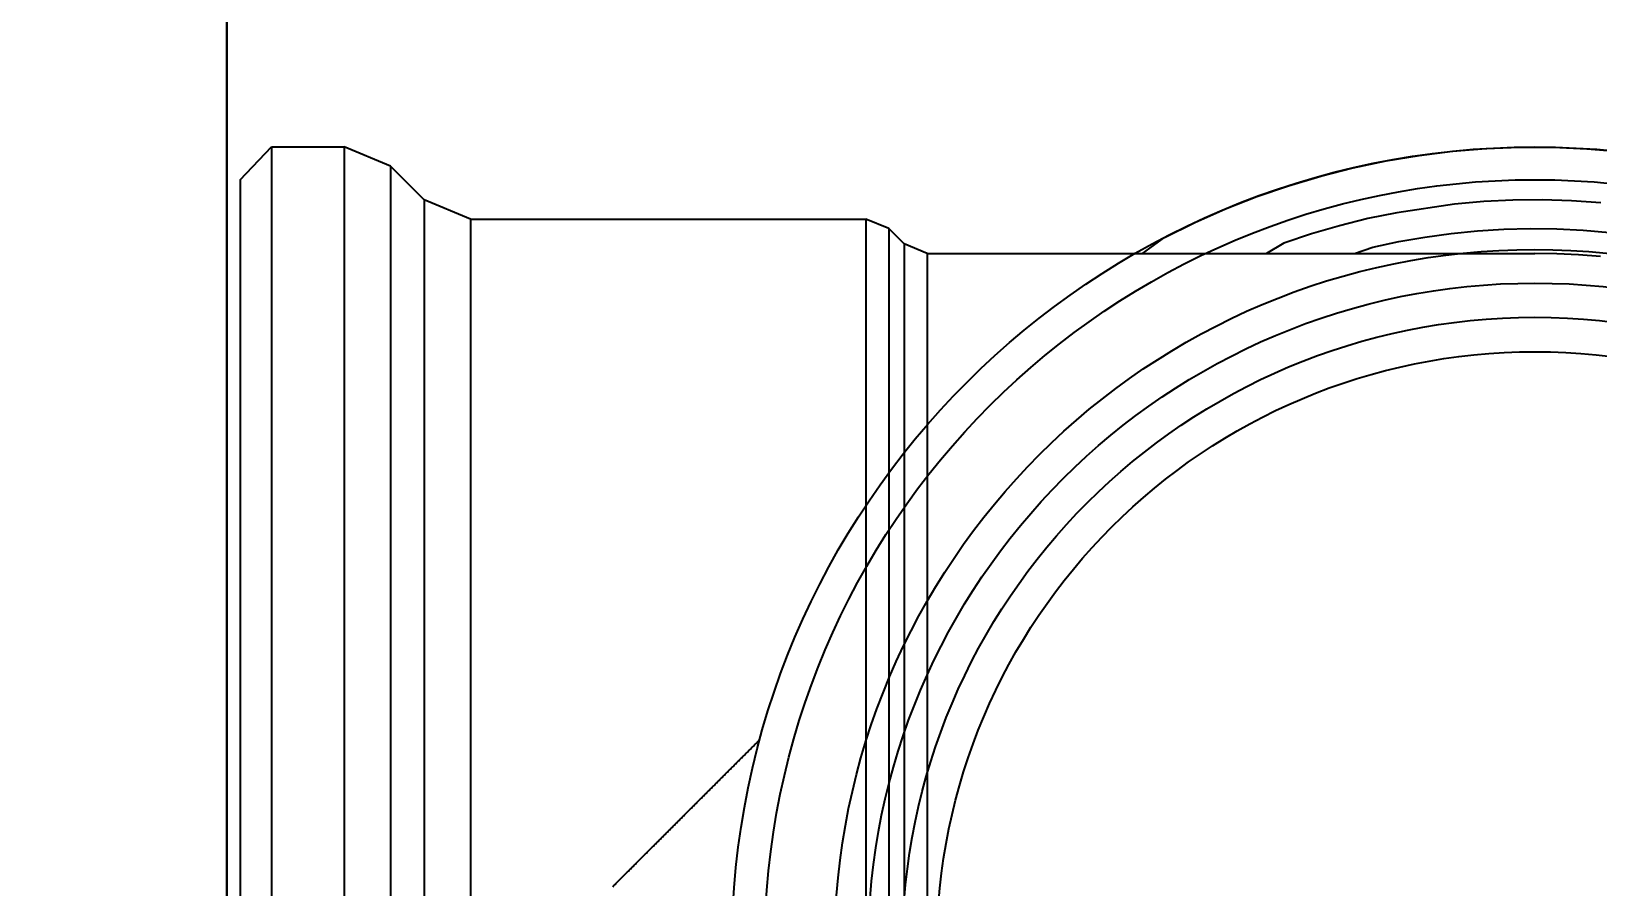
# Model space of a CAD drawing. Header units: millimetres. Extents: x -1292 to 2253, y 326 to 453.
# Drawn here: x 2098.99278 to 2099.04056, y 357.84809 to 357.8742 of the extents above; entities that cross this region are included whole.
import ezdxf
from ezdxf.enums import TextEntityAlignment as Align

# ---------------------------------------------------------------- set-up
doc = ezdxf.new("R2010")
doc.units = ezdxf.units.MM
doc.header["$LTSCALE"] = 0.5
for name, color, linetype in [('-HIDRO', 8, 'Continuous'), ('Esgoto', 5, 'ByLayer'), ('TEXTO', 7, 'Continuous')]:
    doc.layers.add(name, color=color, linetype=linetype)

msp = doc.modelspace()

# ---------------------------------------------------------------- linework, layer by layer
at = {"layer": '-HIDRO', "ltscale": 0.05}
for p, q in [((2098.998738, 355.921171), (2098.998738, 358.221171)), ((2098.998738, 358.221171), (2098.998738, 355.921171))]:
    msp.add_line(p, q, dxfattribs=at)
at = {"layer": 'Esgoto', "color": 2}
for p, q in [((2098.999148, 357.869671), (2099.000106, 357.870671)), ((2099.000106, 357.870671), (2099.002319, 357.870671)), ((2099.000106, 357.870671), (2099.000106, 357.846171)), ((2099.003733, 357.870085), (2099.002319, 357.870671)), ((2099.002319, 357.870671), (2099.002319, 357.846171)), ((2099.034109, 357.870247), (2099.03512, 357.870415)), ((2099.03512, 357.870415), (2099.036137, 357.870542)), ((2099.036137, 357.870542), (2099.037159, 357.870625)), ((2099.037159, 357.870625), (2099.038183, 357.870666)), ((2099.038183, 357.870666), (2099.039208, 357.870664)), ((2099.039208, 357.870664), (2099.040232, 357.870619)), ((2099.040232, 357.870619), (2099.041253, 357.870532)), ((2099.004762, 357.869056), (2099.003733, 357.870085)), ((2099.003733, 357.870085), (2099.003733, 357.846171)), ((2099.032113, 357.869783), (2099.033106, 357.870036)), ((2099.033106, 357.870036), (2099.034109, 357.870247)), ((2098.999148, 357.869671), (2098.999148, 357.846171)), ((2099.030163, 357.869154), (2099.031131, 357.869489)), ((2099.031131, 357.869489), (2099.032113, 357.869783)), ((2099.006176, 357.868471), (2099.004762, 357.869056)), ((2099.004762, 357.869056), (2099.004762, 357.846171)), ((2099.029209, 357.868779), (2099.030163, 357.869154)), ((2099.036197, 357.868925), (2099.034431, 357.868665)), ((2099.037087, 357.869003), (2099.036197, 357.868925)), ((2099.037979, 357.869047), (2099.037087, 357.869003)), ((2099.038872, 357.869055), (2099.037979, 357.869047)), ((2099.039765, 357.869029), (2099.038872, 357.869055)), ((2099.040656, 357.868968), (2099.039765, 357.869029)), ((2099.006176, 357.868471), (2099.018233, 357.868471)), ((2099.006176, 357.868471), (2099.006176, 357.846171)), ((2099.01894, 357.868178), (2099.018233, 357.868471)), ((2099.018233, 357.868471), (2099.018233, 357.846171)), ((2099.028271, 357.868365), (2099.029209, 357.868779)), ((2099.033556, 357.868483), (2099.03269, 357.868267)), ((2099.034431, 357.868665), (2099.033556, 357.868483)), ((2099.019405, 357.867713), (2099.01894, 357.868178)), ((2099.01894, 357.868178), (2099.01894, 357.846171)), ((2099.026679, 357.86742), (2099.027352, 357.867912)), ((2099.027352, 357.867912), (2099.028271, 357.868365)), ((2099.031832, 357.868018), (2099.030985, 357.867735)), ((2099.03269, 357.868267), (2099.031832, 357.868018)), ((2099.034496, 357.867783), (2099.035291, 357.86792)), ((2099.035291, 357.86792), (2099.036091, 357.868029)), ((2099.036091, 357.868029), (2099.036894, 357.868108)), ((2099.036894, 357.868108), (2099.0377, 357.868157)), ((2099.0377, 357.868157), (2099.038506, 357.868177)), ((2099.038506, 357.868177), (2099.039314, 357.868168)), ((2099.039314, 357.868168), (2099.04012, 357.868128)), ((2099.04012, 357.868128), (2099.040924, 357.86806)), ((2099.020107, 357.86742), (2099.019405, 357.867713)), ((2099.019405, 357.867713), (2099.019405, 357.846171)), ((2099.030985, 357.867735), (2099.030461, 357.86742)), ((2099.033141, 357.86742), (2099.033706, 357.867616)), ((2099.033706, 357.867616), (2099.034496, 357.867783)), ((2099.020107, 357.86742), (2099.020171, 357.86742)), ((2099.020107, 357.86742), (2099.020107, 357.824921)), ((2099.020107, 357.86742), (2099.020107, 357.846171)), ((2099.020171, 357.86742), (2099.020236, 357.86742)), ((2099.020236, 357.86742), (2099.0203, 357.86742)), ((2099.0203, 357.86742), (2099.020365, 357.86742)), ((2099.020365, 357.86742), (2099.020429, 357.86742)), ((2099.020429, 357.86742), (2099.020493, 357.86742)), ((2099.020493, 357.86742), (2099.020558, 357.86742)), ((2099.020558, 357.86742), (2099.020622, 357.86742)), ((2099.020622, 357.86742), (2099.020686, 357.86742)), ((2099.020686, 357.86742), (2099.020751, 357.86742)), ((2099.020751, 357.86742), (2099.020815, 357.86742)), ((2099.020815, 357.86742), (2099.020879, 357.86742)), ((2099.020879, 357.86742), (2099.020944, 357.86742)), ((2099.020944, 357.86742), (2099.021008, 357.86742)), ((2099.021008, 357.86742), (2099.021072, 357.86742)), ((2099.021072, 357.86742), (2099.021136, 357.86742)), ((2099.021136, 357.86742), (2099.021201, 357.86742)), ((2099.021201, 357.86742), (2099.021265, 357.86742)), ((2099.021265, 357.86742), (2099.021329, 357.86742)), ((2099.021329, 357.86742), (2099.021393, 357.86742)), ((2099.021393, 357.86742), (2099.021458, 357.86742)), ((2099.021458, 357.86742), (2099.021522, 357.86742)), ((2099.021522, 357.86742), (2099.021586, 357.86742)), ((2099.021586, 357.86742), (2099.02165, 357.86742)), ((2099.02165, 357.86742), (2099.021714, 357.86742)), ((2099.021714, 357.86742), (2099.021779, 357.86742)), ((2099.021779, 357.86742), (2099.021843, 357.86742)), ((2099.021843, 357.86742), (2099.021907, 357.86742)), ((2099.021907, 357.86742), (2099.021971, 357.86742)), ((2099.021971, 357.86742), (2099.022035, 357.86742)), ((2099.022035, 357.86742), (2099.022099, 357.86742)), ((2099.022099, 357.86742), (2099.022163, 357.86742)), ((2099.022163, 357.86742), (2099.022227, 357.86742)), ((2099.022227, 357.86742), (2099.022291, 357.86742)), ((2099.022291, 357.86742), (2099.022355, 357.86742)), ((2099.022355, 357.86742), (2099.022419, 357.86742)), ((2099.022419, 357.86742), (2099.022483, 357.86742)), ((2099.022483, 357.86742), (2099.022547, 357.86742)), ((2099.022547, 357.86742), (2099.022611, 357.86742)), ((2099.022611, 357.86742), (2099.022674, 357.86742)), ((2099.022674, 357.86742), (2099.022738, 357.86742)), ((2099.022738, 357.86742), (2099.022802, 357.86742)), ((2099.022802, 357.86742), (2099.022866, 357.86742)), ((2099.022866, 357.86742), (2099.022929, 357.86742)), ((2099.022929, 357.86742), (2099.022993, 357.86742)), ((2099.022993, 357.86742), (2099.023057, 357.86742)), ((2099.023057, 357.86742), (2099.02312, 357.86742)), ((2099.02312, 357.86742), (2099.023184, 357.86742)), ((2099.023184, 357.86742), (2099.023248, 357.86742)), ((2099.023248, 357.86742), (2099.023311, 357.86742)), ((2099.023311, 357.86742), (2099.023375, 357.86742)), ((2099.023375, 357.86742), (2099.023438, 357.86742)), ((2099.023438, 357.86742), (2099.023502, 357.86742)), ((2099.023502, 357.86742), (2099.023565, 357.86742)), ((2099.023565, 357.86742), (2099.023628, 357.86742)), ((2099.023628, 357.86742), (2099.023692, 357.86742)), ((2099.023692, 357.86742), (2099.023755, 357.86742)), ((2099.023755, 357.86742), (2099.023818, 357.86742)), ((2099.023818, 357.86742), (2099.023881, 357.86742)), ((2099.023881, 357.86742), (2099.023945, 357.86742)), ((2099.023945, 357.86742), (2099.024008, 357.86742)), ((2099.024008, 357.86742), (2099.024071, 357.86742)), ((2099.024071, 357.86742), (2099.024134, 357.86742)), ((2099.024134, 357.86742), (2099.024197, 357.86742)), ((2099.024197, 357.86742), (2099.02426, 357.86742)), ((2099.02426, 357.86742), (2099.024323, 357.86742)), ((2099.024323, 357.86742), (2099.024386, 357.86742)), ((2099.024386, 357.86742), (2099.024449, 357.86742)), ((2099.024449, 357.86742), (2099.024511, 357.86742)), ((2099.024511, 357.86742), (2099.024574, 357.86742)), ((2099.024574, 357.86742), (2099.024637, 357.86742)), ((2099.024637, 357.86742), (2099.0247, 357.86742)), ((2099.0247, 357.86742), (2099.024762, 357.86742)), ((2099.024762, 357.86742), (2099.024825, 357.86742)), ((2099.024825, 357.86742), (2099.024887, 357.86742)), ((2099.024887, 357.86742), (2099.02495, 357.86742)), ((2099.02495, 357.86742), (2099.025012, 357.86742)), ((2099.025012, 357.86742), (2099.025075, 357.86742)), ((2099.025075, 357.86742), (2099.025137, 357.86742)), ((2099.025137, 357.86742), (2099.025199, 357.86742)), ((2099.025199, 357.86742), (2099.025261, 357.86742)), ((2099.025261, 357.86742), (2099.025324, 357.86742)), ((2099.025324, 357.86742), (2099.025386, 357.86742)), ((2099.025386, 357.86742), (2099.025448, 357.86742)), ((2099.025448, 357.86742), (2099.02551, 357.86742)), ((2099.02551, 357.86742), (2099.025572, 357.86742)), ((2099.025572, 357.86742), (2099.025634, 357.86742)), ((2099.025634, 357.86742), (2099.025696, 357.86742)), ((2099.025696, 357.86742), (2099.025757, 357.86742)), ((2099.025757, 357.86742), (2099.025819, 357.86742)), ((2099.025819, 357.86742), (2099.025881, 357.86742)), ((2099.025881, 357.86742), (2099.025943, 357.86742)), ((2099.025943, 357.86742), (2099.026004, 357.86742)), ((2099.026004, 357.86742), (2099.026066, 357.86742)), ((2099.026066, 357.86742), (2099.026127, 357.86742)), ((2099.026127, 357.86742), (2099.026189, 357.86742)), ((2099.026189, 357.86742), (2099.02625, 357.86742)), ((2099.02625, 357.86742), (2099.026312, 357.86742)), ((2099.026312, 357.86742), (2099.026373, 357.86742)), ((2099.026373, 357.86742), (2099.026434, 357.86742)), ((2099.026434, 357.86742), (2099.026496, 357.86742)), ((2099.026496, 357.86742), (2099.026557, 357.86742)), ((2099.026557, 357.86742), (2099.026618, 357.86742)), ((2099.026618, 357.86742), (2099.026679, 357.86742)), ((2099.026679, 357.86742), (2099.02674, 357.86742)), ((2099.02674, 357.86742), (2099.026801, 357.86742)), ((2099.026801, 357.86742), (2099.026862, 357.86742)), ((2099.026862, 357.86742), (2099.026923, 357.86742)), ((2099.026923, 357.86742), (2099.026983, 357.86742)), ((2099.026983, 357.86742), (2099.027044, 357.86742)), ((2099.027044, 357.86742), (2099.027105, 357.86742)), ((2099.027105, 357.86742), (2099.027165, 357.86742)), ((2099.027165, 357.86742), (2099.027226, 357.86742)), ((2099.027226, 357.86742), (2099.027286, 357.86742)), ((2099.027286, 357.86742), (2099.027346, 357.86742)), ((2099.027346, 357.86742), (2099.027407, 357.86742)), ((2099.027407, 357.86742), (2099.027467, 357.86742)), ((2099.027467, 357.86742), (2099.027527, 357.86742)), ((2099.027527, 357.86742), (2099.027587, 357.86742)), ((2099.027587, 357.86742), (2099.027647, 357.86742)), ((2099.027647, 357.86742), (2099.027707, 357.86742)), ((2099.027707, 357.86742), (2099.027766, 357.86742)), ((2099.027766, 357.86742), (2099.027826, 357.86742)), ((2099.027826, 357.86742), (2099.027886, 357.86742)), ((2099.027886, 357.86742), (2099.027945, 357.86742)), ((2099.027945, 357.86742), (2099.028005, 357.86742)), ((2099.028005, 357.86742), (2099.028064, 357.86742)), ((2099.028064, 357.86742), (2099.028123, 357.86742)), ((2099.028123, 357.86742), (2099.028182, 357.86742)), ((2099.028182, 357.86742), (2099.028241, 357.86742)), ((2099.028241, 357.86742), (2099.0283, 357.86742)), ((2099.0283, 357.86742), (2099.028359, 357.86742)), ((2099.028359, 357.86742), (2099.028418, 357.86742)), ((2099.028418, 357.86742), (2099.028477, 357.86742)), ((2099.028477, 357.86742), (2099.028535, 357.86742)), ((2099.028535, 357.86742), (2099.028594, 357.86742)), ((2099.028594, 357.86742), (2099.028652, 357.86742)), ((2099.028652, 357.86742), (2099.02871, 357.86742)), ((2099.02871, 357.86742), (2099.028769, 357.86742)), ((2099.028769, 357.86742), (2099.028827, 357.86742)), ((2099.028827, 357.86742), (2099.028885, 357.86742)), ((2099.028885, 357.86742), (2099.028942, 357.86742)), ((2099.028942, 357.86742), (2099.029, 357.86742)), ((2099.029, 357.86742), (2099.029058, 357.86742)), ((2099.029058, 357.86742), (2099.029115, 357.86742)), ((2099.029115, 357.86742), (2099.029173, 357.86742)), ((2099.029173, 357.86742), (2099.02923, 357.86742)), ((2099.02923, 357.86742), (2099.029287, 357.86742)), ((2099.029287, 357.86742), (2099.029344, 357.86742)), ((2099.029344, 357.86742), (2099.029401, 357.86742)), ((2099.029401, 357.86742), (2099.029458, 357.86742)), ((2099.029458, 357.86742), (2099.029515, 357.86742)), ((2099.029515, 357.86742), (2099.029571, 357.86742)), ((2099.029571, 357.86742), (2099.029628, 357.86742)), ((2099.029628, 357.86742), (2099.029684, 357.86742)), ((2099.029684, 357.86742), (2099.02974, 357.86742)), ((2099.02974, 357.86742), (2099.029796, 357.86742)), ((2099.029796, 357.86742), (2099.029852, 357.86742)), ((2099.029852, 357.86742), (2099.029908, 357.86742)), ((2099.029908, 357.86742), (2099.029964, 357.86742)), ((2099.029964, 357.86742), (2099.03002, 357.86742)), ((2099.03002, 357.86742), (2099.030075, 357.86742)), ((2099.030075, 357.86742), (2099.030131, 357.86742)), ((2099.030131, 357.86742), (2099.030186, 357.86742)), ((2099.030186, 357.86742), (2099.030241, 357.86742)), ((2099.030241, 357.86742), (2099.030296, 357.86742)), ((2099.030296, 357.86742), (2099.030351, 357.86742)), ((2099.030351, 357.86742), (2099.030406, 357.86742)), ((2099.030406, 357.86742), (2099.030461, 357.86742)), ((2099.030461, 357.86742), (2099.030515, 357.86742)), ((2099.030515, 357.86742), (2099.030569, 357.86742)), ((2099.030569, 357.86742), (2099.030624, 357.86742)), ((2099.030624, 357.86742), (2099.030678, 357.86742)), ((2099.030678, 357.86742), (2099.030732, 357.86742)), ((2099.030732, 357.86742), (2099.030786, 357.86742)), ((2099.030786, 357.86742), (2099.03084, 357.86742)), ((2099.03084, 357.86742), (2099.030893, 357.86742)), ((2099.030893, 357.86742), (2099.030947, 357.86742)), ((2099.030947, 357.86742), (2099.031, 357.86742)), ((2099.031, 357.86742), (2099.031053, 357.86742)), ((2099.031053, 357.86742), (2099.031106, 357.86742)), ((2099.031106, 357.86742), (2099.031159, 357.86742)), ((2099.031159, 357.86742), (2099.031212, 357.86742)), ((2099.031212, 357.86742), (2099.031264, 357.86742)), ((2099.031264, 357.86742), (2099.031317, 357.86742)), ((2099.031317, 357.86742), (2099.031369, 357.86742)), ((2099.031369, 357.86742), (2099.031421, 357.86742)), ((2099.031421, 357.86742), (2099.031473, 357.86742)), ((2099.031473, 357.86742), (2099.031525, 357.86742)), ((2099.031525, 357.86742), (2099.031577, 357.86742)), ((2099.031577, 357.86742), (2099.031628, 357.86742)), ((2099.031628, 357.86742), (2099.03168, 357.86742)), ((2099.03168, 357.86742), (2099.031731, 357.86742)), ((2099.031731, 357.86742), (2099.031782, 357.86742)), ((2099.031782, 357.86742), (2099.031833, 357.86742)), ((2099.031833, 357.86742), (2099.031884, 357.86742)), ((2099.031884, 357.86742), (2099.031934, 357.86742)), ((2099.031934, 357.86742), (2099.031984, 357.86742)), ((2099.031984, 357.86742), (2099.032035, 357.86742)), ((2099.032035, 357.86742), (2099.032085, 357.86742)), ((2099.032085, 357.86742), (2099.032134, 357.86742)), ((2099.032134, 357.86742), (2099.032184, 357.86742)), ((2099.032184, 357.86742), (2099.032234, 357.86742)), ((2099.032234, 357.86742), (2099.032283, 357.86742)), ((2099.032283, 357.86742), (2099.032332, 357.86742)), ((2099.032332, 357.86742), (2099.032381, 357.86742)), ((2099.032381, 357.86742), (2099.03243, 357.86742)), ((2099.03243, 357.86742), (2099.032478, 357.86742)), ((2099.032478, 357.86742), (2099.032527, 357.86742)), ((2099.032527, 357.86742), (2099.032575, 357.86742)), ((2099.032575, 357.86742), (2099.032623, 357.86742)), ((2099.032623, 357.86742), (2099.032671, 357.86742)), ((2099.032671, 357.86742), (2099.032719, 357.86742)), ((2099.032719, 357.86742), (2099.032767, 357.86742)), ((2099.032767, 357.86742), (2099.032814, 357.86742)), ((2099.032814, 357.86742), (2099.032861, 357.86742)), ((2099.032861, 357.86742), (2099.032908, 357.86742)), ((2099.032908, 357.86742), (2099.032955, 357.86742)), ((2099.032955, 357.86742), (2099.033002, 357.86742)), ((2099.033002, 357.86742), (2099.033049, 357.86742)), ((2099.033049, 357.86742), (2099.033095, 357.86742)), ((2099.033095, 357.86742), (2099.033141, 357.86742)), ((2099.033141, 357.86742), (2099.033187, 357.86742)), ((2099.033187, 357.86742), (2099.033233, 357.86742)), ((2099.033233, 357.86742), (2099.033279, 357.86742)), ((2099.033279, 357.86742), (2099.033324, 357.86742)), ((2099.033324, 357.86742), (2099.033369, 357.86742)), ((2099.033369, 357.86742), (2099.033415, 357.86742)), ((2099.033415, 357.86742), (2099.03346, 357.86742)), ((2099.03346, 357.86742), (2099.033504, 357.86742)), ((2099.033504, 357.86742), (2099.033549, 357.86742)), ((2099.033549, 357.86742), (2099.033593, 357.86742)), ((2099.033593, 357.86742), (2099.033637, 357.86742)), ((2099.033637, 357.86742), (2099.033681, 357.86742)), ((2099.033681, 357.86742), (2099.033725, 357.86742)), ((2099.033725, 357.86742), (2099.033769, 357.86742)), ((2099.033769, 357.86742), (2099.033812, 357.86742)), ((2099.033812, 357.86742), (2099.033856, 357.86742)), ((2099.033856, 357.86742), (2099.033899, 357.86742)), ((2099.033899, 357.86742), (2099.033942, 357.86742)), ((2099.033942, 357.86742), (2099.033984, 357.86742)), ((2099.033984, 357.86742), (2099.034027, 357.86742)), ((2099.034027, 357.86742), (2099.034069, 357.86742)), ((2099.034069, 357.86742), (2099.034111, 357.86742)), ((2099.034111, 357.86742), (2099.034153, 357.86742)), ((2099.034153, 357.86742), (2099.034195, 357.86742)), ((2099.034195, 357.86742), (2099.034236, 357.86742)), ((2099.034236, 357.86742), (2099.034278, 357.86742)), ((2099.034278, 357.86742), (2099.034319, 357.86742)), ((2099.034319, 357.86742), (2099.03436, 357.86742)), ((2099.03436, 357.86742), (2099.0344, 357.86742)), ((2099.0344, 357.86742), (2099.034441, 357.86742)), ((2099.034441, 357.86742), (2099.034481, 357.86742)), ((2099.034481, 357.86742), (2099.034521, 357.86742)), ((2099.034521, 357.86742), (2099.034561, 357.86742)), ((2099.034561, 357.86742), (2099.034601, 357.86742)), ((2099.034601, 357.86742), (2099.03464, 357.86742)), ((2099.03464, 357.86742), (2099.03468, 357.86742)), ((2099.03468, 357.86742), (2099.034719, 357.86742)), ((2099.034719, 357.86742), (2099.034757, 357.86742)), ((2099.034757, 357.86742), (2099.034796, 357.86742)), ((2099.034796, 357.86742), (2099.034835, 357.86742)), ((2099.034835, 357.86742), (2099.034873, 357.86742)), ((2099.034873, 357.86742), (2099.034911, 357.86742)), ((2099.034911, 357.86742), (2099.034949, 357.86742)), ((2099.034949, 357.86742), (2099.034986, 357.86742)), ((2099.034986, 357.86742), (2099.035024, 357.86742)), ((2099.035024, 357.86742), (2099.035061, 357.86742)), ((2099.035061, 357.86742), (2099.035098, 357.86742)), ((2099.035098, 357.86742), (2099.035135, 357.86742)), ((2099.035135, 357.86742), (2099.035171, 357.86742)), ((2099.035171, 357.86742), (2099.035207, 357.86742)), ((2099.035207, 357.86742), (2099.035244, 357.86742)), ((2099.035244, 357.86742), (2099.035279, 357.86742)), ((2099.035279, 357.86742), (2099.035315, 357.86742)), ((2099.035315, 357.86742), (2099.035351, 357.86742)), ((2099.035351, 357.86742), (2099.035386, 357.86742)), ((2099.035386, 357.86742), (2099.035421, 357.86742)), ((2099.035421, 357.86742), (2099.035456, 357.86742)), ((2099.035456, 357.86742), (2099.03549, 357.86742)), ((2099.03549, 357.86742), (2099.035525, 357.86742)), ((2099.035525, 357.86742), (2099.035559, 357.86742)), ((2099.035559, 357.86742), (2099.035593, 357.86742)), ((2099.035593, 357.86742), (2099.035626, 357.86742)), ((2099.035626, 357.86742), (2099.03566, 357.86742)), ((2099.03566, 357.86742), (2099.035693, 357.86742)), ((2099.035693, 357.86742), (2099.035726, 357.86742)), ((2099.035726, 357.86742), (2099.035759, 357.86742)), ((2099.035759, 357.86742), (2099.035791, 357.86742)), ((2099.035791, 357.86742), (2099.035823, 357.86742)), ((2099.035823, 357.86742), (2099.035856, 357.86742)), ((2099.035856, 357.86742), (2099.035888, 357.86742)), ((2099.035888, 357.86742), (2099.035919, 357.86742)), ((2099.035919, 357.86742), (2099.035951, 357.86742)), ((2099.035951, 357.86742), (2099.035982, 357.86742)), ((2099.035982, 357.86742), (2099.036013, 357.86742)), ((2099.036013, 357.86742), (2099.036044, 357.86742)), ((2099.036044, 357.86742), (2099.036075, 357.86742)), ((2099.036075, 357.86742), (2099.036105, 357.86742)), ((2099.036105, 357.86742), (2099.036136, 357.86742)), ((2099.036136, 357.86742), (2099.036166, 357.86742)), ((2099.036166, 357.86742), (2099.036196, 357.86742)), ((2099.036196, 357.86742), (2099.036225, 357.86742)), ((2099.036225, 357.86742), (2099.036255, 357.86742)), ((2099.036255, 357.86742), (2099.036284, 357.86742)), ((2099.036284, 357.86742), (2099.036313, 357.86742)), ((2099.036313, 357.86742), (2099.036342, 357.86742)), ((2099.036342, 357.86742), (2099.036371, 357.86742)), ((2099.036371, 357.86742), (2099.0364, 357.86742)), ((2099.0364, 357.86742), (2099.036428, 357.86742)), ((2099.036428, 357.86742), (2099.036456, 357.86742)), ((2099.036456, 357.86742), (2099.036484, 357.86742)), ((2099.036484, 357.86742), (2099.036512, 357.86742)), ((2099.036512, 357.86742), (2099.036539, 357.86742)), ((2099.036539, 357.86742), (2099.036566, 357.86742)), ((2099.036566, 357.86742), (2099.036594, 357.86742)), ((2099.036594, 357.86742), (2099.036621, 357.86742)), ((2099.036621, 357.86742), (2099.036647, 357.86742)), ((2099.036647, 357.86742), (2099.036674, 357.86742)), ((2099.036674, 357.86742), (2099.0367, 357.86742)), ((2099.0367, 357.86742), (2099.036726, 357.86742)), ((2099.036726, 357.86742), (2099.036752, 357.86742)), ((2099.036752, 357.86742), (2099.036778, 357.86742)), ((2099.036778, 357.86742), (2099.036804, 357.86742)), ((2099.036804, 357.86742), (2099.036829, 357.86742)), ((2099.036829, 357.86742), (2099.036854, 357.86742)), ((2099.036854, 357.86742), (2099.036879, 357.86742)), ((2099.036879, 357.86742), (2099.036904, 357.86742)), ((2099.036904, 357.86742), (2099.036929, 357.86742)), ((2099.036929, 357.86742), (2099.036953, 357.86742)), ((2099.036953, 357.86742), (2099.036978, 357.86742)), ((2099.036978, 357.86742), (2099.037002, 357.86742)), ((2099.037002, 357.86742), (2099.037025, 357.86742)), ((2099.037025, 357.86742), (2099.037049, 357.86742)), ((2099.037049, 357.86742), (2099.037073, 357.86742)), ((2099.037073, 357.86742), (2099.037096, 357.86742)), ((2099.037096, 357.86742), (2099.037119, 357.86742)), ((2099.037119, 357.86742), (2099.037142, 357.86742)), ((2099.037142, 357.86742), (2099.037165, 357.86742)), ((2099.037165, 357.86742), (2099.037187, 357.86742)), ((2099.037187, 357.86742), (2099.03721, 357.86742)), ((2099.03721, 357.86742), (2099.037232, 357.86742)), ((2099.037232, 357.86742), (2099.037254, 357.86742)), ((2099.037254, 357.86742), (2099.037276, 357.86742)), ((2099.037276, 357.86742), (2099.037297, 357.86742)), ((2099.037297, 357.86742), (2099.037319, 357.86742)), ((2099.037319, 357.86742), (2099.03734, 357.86742)), ((2099.03734, 357.86742), (2099.037361, 357.86742)), ((2099.037361, 357.86742), (2099.037382, 357.86742)), ((2099.037382, 357.86742), (2099.037403, 357.86742)), ((2099.037403, 357.86742), (2099.037423, 357.86742)), ((2099.037423, 357.86742), (2099.037443, 357.86742)), ((2099.037443, 357.86742), (2099.037464, 357.86742)), ((2099.037464, 357.86742), (2099.037484, 357.86742)), ((2099.037484, 357.86742), (2099.037503, 357.86742)), ((2099.037503, 357.86742), (2099.037523, 357.86742)), ((2099.037523, 357.86742), (2099.037542, 357.86742)), ((2099.037542, 357.86742), (2099.037562, 357.86742)), ((2099.037562, 357.86742), (2099.037581, 357.86742)), ((2099.037581, 357.86742), (2099.0376, 357.86742)), ((2099.0376, 357.86742), (2099.037618, 357.86742)), ((2099.037618, 357.86742), (2099.037637, 357.86742)), ((2099.037637, 357.86742), (2099.037655, 357.86742)), ((2099.037655, 357.86742), (2099.037674, 357.86742)), ((2099.037674, 357.86742), (2099.037692, 357.86742)), ((2099.037692, 357.86742), (2099.037709, 357.86742)), ((2099.037709, 357.86742), (2099.037727, 357.86742)), ((2099.037727, 357.86742), (2099.037744, 357.86742)), ((2099.037744, 357.86742), (2099.037762, 357.86742)), ((2099.037762, 357.86742), (2099.037779, 357.86742)), ((2099.037779, 357.86742), (2099.037796, 357.86742)), ((2099.037796, 357.86742), (2099.037813, 357.86742)), ((2099.037813, 357.86742), (2099.037829, 357.86742)), ((2099.037829, 357.86742), (2099.037846, 357.86742)), ((2099.037846, 357.86742), (2099.037862, 357.86742)), ((2099.037862, 357.86742), (2099.037878, 357.86742)), ((2099.037878, 357.86742), (2099.037894, 357.86742)), ((2099.037894, 357.86742), (2099.03791, 357.86742)), ((2099.03791, 357.86742), (2099.037926, 357.86742)), ((2099.037926, 357.86742), (2099.037941, 357.86742)), ((2099.037941, 357.86742), (2099.037957, 357.86742)), ((2099.037957, 357.86742), (2099.037972, 357.86742)), ((2099.037972, 357.86742), (2099.037987, 357.86742)), ((2099.037987, 357.86742), (2099.038002, 357.86742)), ((2099.038002, 357.86742), (2099.038017, 357.86742)), ((2099.038017, 357.86742), (2099.038031, 357.86742)), ((2099.038031, 357.86742), (2099.038046, 357.86742)), ((2099.038046, 357.86742), (2099.03806, 357.86742)), ((2099.03806, 357.86742), (2099.038074, 357.86742)), ((2099.038074, 357.86742), (2099.038088, 357.86742)), ((2099.038088, 357.86742), (2099.038102, 357.86742)), ((2099.038102, 357.86742), (2099.038115, 357.86742)), ((2099.038115, 357.86742), (2099.038129, 357.86742)), ((2099.038129, 357.86742), (2099.038142, 357.86742)), ((2099.038142, 357.86742), (2099.038155, 357.86742)), ((2099.038155, 357.86742), (2099.038168, 357.86742)), ((2099.038168, 357.86742), (2099.038181, 357.86742)), ((2099.038181, 357.86742), (2099.038194, 357.86742)), ((2099.038194, 357.86742), (2099.038207, 357.86742)), ((2099.038207, 357.86742), (2099.038219, 357.86742)), ((2099.038219, 357.86742), (2099.038231, 357.86742)), ((2099.038231, 357.86742), (2099.038244, 357.86742)), ((2099.038244, 357.86742), (2099.038256, 357.86742)), ((2099.038256, 357.86742), (2099.038267, 357.86742)), ((2099.038267, 357.86742), (2099.038279, 357.86742)), ((2099.038279, 357.86742), (2099.038291, 357.86742)), ((2099.038291, 357.86742), (2099.038302, 357.86742)), ((2099.038302, 357.86742), (2099.038313, 357.86742)), ((2099.038313, 357.86742), (2099.038325, 357.86742)), ((2099.038325, 357.86742), (2099.038336, 357.86742)), ((2099.038336, 357.86742), (2099.038346, 357.86742)), ((2099.038346, 357.86742), (2099.038357, 357.86742)), ((2099.038357, 357.86742), (2099.038368, 357.86742)), ((2099.038368, 357.86742), (2099.038378, 357.86742)), ((2099.038378, 357.86742), (2099.038388, 357.86742)), ((2099.038388, 357.86742), (2099.038399, 357.86742)), ((2099.038399, 357.86742), (2099.038409, 357.86742)), ((2099.038409, 357.86742), (2099.038418, 357.86742)), ((2099.038418, 357.86742), (2099.038428, 357.86742)), ((2099.038428, 357.86742), (2099.038438, 357.86742)), ((2099.038438, 357.86742), (2099.038447, 357.86742)), ((2099.038447, 357.86742), (2099.038457, 357.86742)), ((2099.038457, 357.86742), (2099.038466, 357.86742)), ((2099.038466, 357.86742), (2099.038475, 357.86742)), ((2099.038475, 357.86742), (2099.038484, 357.86742)), ((2099.038484, 357.86742), (2099.038493, 357.86742)), ((2099.038493, 357.86742), (2099.038501, 357.86742)), ((2099.038501, 357.86742), (2099.03851, 357.86742)), ((2099.03851, 357.86742), (2099.038518, 357.86742)), ((2099.038518, 357.86742), (2099.038526, 357.86742)), ((2099.038526, 357.86742), (2099.038535, 357.86742)), ((2099.038535, 357.86742), (2099.038543, 357.86742)), ((2099.038543, 357.86742), (2099.03855, 357.86742)), ((2099.03855, 357.86742), (2099.038558, 357.86742)), ((2099.038558, 357.86742), (2099.038566, 357.86742)), ((2099.038566, 357.86742), (2099.038573, 357.86742)), ((2099.038573, 357.86742), (2099.038581, 357.86742)), ((2099.038581, 357.86742), (2099.038588, 357.86742)), ((2099.038588, 357.86742), (2099.038595, 357.86742)), ((2099.038595, 357.86742), (2099.038602, 357.86742)), ((2099.038602, 357.86742), (2099.038609, 357.86742)), ((2099.038609, 357.86742), (2099.038616, 357.86742)), ((2099.038616, 357.86742), (2099.038622, 357.86742)), ((2099.038622, 357.86742), (2099.038629, 357.86742)), ((2099.038629, 357.86742), (2099.038635, 357.86742)), ((2099.038635, 357.86742), (2099.038641, 357.86742)), ((2099.038641, 357.86742), (2099.038648, 357.86742)), ((2099.039315, 357.86741), (2099.038648, 357.86742)), ((2099.039982, 357.867378), (2099.039315, 357.86741)), ((2099.040647, 357.867326), (2099.039982, 357.867378)), ((2099.014542, 357.852116), (2099.014565, 357.852139)), ((2099.014565, 357.852139), (2099.014588, 357.852162)), ((2099.014588, 357.852162), (2099.014611, 357.852185)), ((2099.014611, 357.852185), (2099.014634, 357.852208)), ((2099.014634, 357.852208), (2099.014657, 357.852231)), ((2099.014657, 357.852231), (2099.014679, 357.852254)), ((2099.014679, 357.852254), (2099.014702, 357.852277)), ((2099.014702, 357.852277), (2099.014725, 357.8523)), ((2099.014725, 357.8523), (2099.014748, 357.852323)), ((2099.014748, 357.852323), (2099.014771, 357.852345)), ((2099.014771, 357.852345), (2099.014794, 357.852368)), ((2099.014794, 357.852368), (2099.014817, 357.852391)), ((2099.014817, 357.852391), (2099.014839, 357.852414)), ((2099.014839, 357.852414), (2099.014862, 357.852437)), ((2099.014862, 357.852437), (2099.014885, 357.852459)), ((2099.014885, 357.852459), (2099.014908, 357.852482)), ((2099.014908, 357.852482), (2099.014931, 357.852505)), ((2099.014931, 357.852505), (2099.014953, 357.852528)), ((2099.014953, 357.852528), (2099.014976, 357.852551)), ((2099.014976, 357.852551), (2099.014999, 357.852573)), ((2099.014081, 357.851656), (2099.014105, 357.851679)), ((2099.014105, 357.851679), (2099.014128, 357.851702)), ((2099.014128, 357.851702), (2099.014151, 357.851725)), ((2099.014151, 357.851725), (2099.014174, 357.851748)), ((2099.014174, 357.851748), (2099.014197, 357.851771)), ((2099.014197, 357.851771), (2099.01422, 357.851794)), ((2099.01422, 357.851794), (2099.014243, 357.851818)), ((2099.014243, 357.851818), (2099.014266, 357.851841)), ((2099.014266, 357.851841), (2099.014289, 357.851864)), ((2099.014289, 357.851864), (2099.014312, 357.851887)), ((2099.014312, 357.851887), (2099.014335, 357.85191)), ((2099.014335, 357.85191), (2099.014358, 357.851933)), ((2099.014358, 357.851933), (2099.014381, 357.851956)), ((2099.014381, 357.851956), (2099.014404, 357.851979)), ((2099.014404, 357.851979), (2099.014427, 357.852002)), ((2099.014427, 357.852002), (2099.01445, 357.852025)), ((2099.01445, 357.852025), (2099.014473, 357.852048)), ((2099.014473, 357.852048), (2099.014496, 357.852071)), ((2099.014496, 357.852071), (2099.014519, 357.852093)), ((2099.014519, 357.852093), (2099.014542, 357.852116)), ((2099.013594, 357.851168), (2099.013617, 357.851191)), ((2099.013617, 357.851191), (2099.01364, 357.851215)), ((2099.01364, 357.851215), (2099.013664, 357.851238)), ((2099.013664, 357.851238), (2099.013687, 357.851261)), ((2099.013687, 357.851261), (2099.01371, 357.851285)), ((2099.01371, 357.851285), (2099.013733, 357.851308)), ((2099.013733, 357.851308), (2099.013757, 357.851331)), ((2099.013757, 357.851331), (2099.01378, 357.851354)), ((2099.01378, 357.851354), (2099.013803, 357.851378)), ((2099.013803, 357.851378), (2099.013826, 357.851401)), ((2099.013826, 357.851401), (2099.01385, 357.851424)), ((2099.01385, 357.851424), (2099.013873, 357.851447)), ((2099.013873, 357.851447), (2099.013896, 357.851471)), ((2099.013896, 357.851471), (2099.013919, 357.851494)), ((2099.013919, 357.851494), (2099.013942, 357.851517)), ((2099.013942, 357.851517), (2099.013966, 357.85154)), ((2099.013966, 357.85154), (2099.013989, 357.851563)), ((2099.013989, 357.851563), (2099.014012, 357.851586)), ((2099.014012, 357.851586), (2099.014035, 357.85161)), ((2099.014035, 357.85161), (2099.014058, 357.851633)), ((2099.014058, 357.851633), (2099.014081, 357.851656)), ((2099.013125, 357.8507), (2099.013149, 357.850723)), ((2099.013149, 357.850723), (2099.013172, 357.850747)), ((2099.013172, 357.850747), (2099.013196, 357.85077)), ((2099.013196, 357.85077), (2099.013219, 357.850794)), ((2099.013219, 357.850794), (2099.013243, 357.850817)), ((2099.013243, 357.850817), (2099.013266, 357.850841)), ((2099.013266, 357.850841), (2099.01329, 357.850864)), ((2099.01329, 357.850864), (2099.013313, 357.850888)), ((2099.013313, 357.850888), (2099.013336, 357.850911)), ((2099.013336, 357.850911), (2099.01336, 357.850934)), ((2099.01336, 357.850934), (2099.013383, 357.850958)), ((2099.013383, 357.850958), (2099.013407, 357.850981)), ((2099.013407, 357.850981), (2099.01343, 357.851005)), ((2099.01343, 357.851005), (2099.013454, 357.851028)), ((2099.013454, 357.851028), (2099.013477, 357.851051)), ((2099.013477, 357.851051), (2099.0135, 357.851075)), ((2099.0135, 357.851075), (2099.013524, 357.851098)), ((2099.013524, 357.851098), (2099.013547, 357.851121)), ((2099.013547, 357.851121), (2099.01357, 357.851145)), ((2099.01357, 357.851145), (2099.013594, 357.851168)), ((2099.012631, 357.850205), (2099.012654, 357.850229)), ((2099.012654, 357.850229), (2099.012678, 357.850252)), ((2099.012678, 357.850252), (2099.012702, 357.850276)), ((2099.012702, 357.850276), (2099.012725, 357.8503)), ((2099.012725, 357.8503), (2099.012749, 357.850323)), ((2099.012749, 357.850323), (2099.012772, 357.850347)), ((2099.012772, 357.850347), (2099.012796, 357.85037)), ((2099.012796, 357.85037), (2099.01282, 357.850394)), ((2099.01282, 357.850394), (2099.012843, 357.850418)), ((2099.012843, 357.850418), (2099.012867, 357.850441)), ((2099.012867, 357.850441), (2099.01289, 357.850465)), ((2099.01289, 357.850465), (2099.012914, 357.850488)), ((2099.012914, 357.850488), (2099.012937, 357.850512)), ((2099.012937, 357.850512), (2099.012961, 357.850535)), ((2099.012961, 357.850535), (2099.012984, 357.850559)), ((2099.012984, 357.850559), (2099.013008, 357.850582)), ((2099.013008, 357.850582), (2099.013031, 357.850606)), ((2099.013031, 357.850606), (2099.013055, 357.850629)), ((2099.013055, 357.850629), (2099.013078, 357.850653)), ((2099.013078, 357.850653), (2099.013102, 357.850676)), ((2099.013102, 357.850676), (2099.013125, 357.8507)), ((2099.012157, 357.849731), (2099.012181, 357.849755)), ((2099.012181, 357.849755), (2099.012204, 357.849779)), ((2099.012204, 357.849779), (2099.012228, 357.849803)), ((2099.012228, 357.849803), (2099.012252, 357.849826)), ((2099.012252, 357.849826), (2099.012276, 357.84985)), ((2099.012276, 357.84985), (2099.012299, 357.849874)), ((2099.012299, 357.849874), (2099.012323, 357.849898)), ((2099.012323, 357.849898), (2099.012347, 357.849921)), ((2099.012347, 357.849921), (2099.01237, 357.849945)), ((2099.01237, 357.849945), (2099.012394, 357.849969)), ((2099.012394, 357.849969), (2099.012418, 357.849992)), ((2099.012418, 357.849992), (2099.012441, 357.850016)), ((2099.012441, 357.850016), (2099.012465, 357.85004)), ((2099.012465, 357.85004), (2099.012489, 357.850063)), ((2099.012489, 357.850063), (2099.012512, 357.850087)), ((2099.012512, 357.850087), (2099.012536, 357.850111)), ((2099.012536, 357.850111), (2099.01256, 357.850134)), ((2099.01256, 357.850134), (2099.012583, 357.850158)), ((2099.012583, 357.850158), (2099.012607, 357.850181)), ((2099.012607, 357.850181), (2099.012631, 357.850205)), ((2099.011681, 357.849256), (2099.011705, 357.84928)), ((2099.011705, 357.84928), (2099.011729, 357.849304)), ((2099.011729, 357.849304), (2099.011753, 357.849327)), ((2099.011753, 357.849327), (2099.011777, 357.849351)), ((2099.011777, 357.849351), (2099.011801, 357.849375)), ((2099.011801, 357.849375), (2099.011824, 357.849399)), ((2099.011824, 357.849399), (2099.011848, 357.849423)), ((2099.011848, 357.849423), (2099.011872, 357.849446)), ((2099.011872, 357.849446), (2099.011896, 357.84947)), ((2099.011896, 357.84947), (2099.011919, 357.849494)), ((2099.011919, 357.849494), (2099.011943, 357.849518)), ((2099.011943, 357.849518), (2099.011967, 357.849541)), ((2099.011967, 357.849541), (2099.011991, 357.849565)), ((2099.011991, 357.849565), (2099.012015, 357.849589)), ((2099.012015, 357.849589), (2099.012038, 357.849613)), ((2099.012038, 357.849613), (2099.012062, 357.849637)), ((2099.012062, 357.849637), (2099.012086, 357.84966)), ((2099.012086, 357.84966), (2099.01211, 357.849684)), ((2099.01211, 357.849684), (2099.012133, 357.849708)), ((2099.012133, 357.849708), (2099.012157, 357.849731)), ((2099.011205, 357.848779), (2099.011228, 357.848803)), ((2099.011228, 357.848803), (2099.011252, 357.848827)), ((2099.011252, 357.848827), (2099.011276, 357.848851)), ((2099.011276, 357.848851), (2099.0113, 357.848875)), ((2099.0113, 357.848875), (2099.011324, 357.848898)), ((2099.011324, 357.848898), (2099.011348, 357.848922)), ((2099.011348, 357.848922), (2099.011372, 357.848946)), ((2099.011372, 357.848946), (2099.011395, 357.84897)), ((2099.011395, 357.84897), (2099.011419, 357.848994)), ((2099.011419, 357.848994), (2099.011443, 357.849018)), ((2099.011443, 357.849018), (2099.011467, 357.849041)), ((2099.011467, 357.849041), (2099.011491, 357.849065)), ((2099.011491, 357.849065), (2099.011515, 357.849089)), ((2099.011515, 357.849089), (2099.011539, 357.849113)), ((2099.011539, 357.849113), (2099.011562, 357.849137)), ((2099.011562, 357.849137), (2099.011586, 357.849161)), ((2099.011586, 357.849161), (2099.01161, 357.849184)), ((2099.01161, 357.849184), (2099.011634, 357.849208)), ((2099.011634, 357.849208), (2099.011658, 357.849232)), ((2099.011658, 357.849232), (2099.011681, 357.849256)), ((2099.010727, 357.848301), (2099.010751, 357.848325)), ((2099.010751, 357.848325), (2099.010775, 357.848349)), ((2099.010775, 357.848349), (2099.010799, 357.848373)), ((2099.010799, 357.848373), (2099.010822, 357.848397)), ((2099.010822, 357.848397), (2099.010846, 357.848421)), ((2099.010846, 357.848421), (2099.01087, 357.848445)), ((2099.01087, 357.848445), (2099.010894, 357.848469)), ((2099.010894, 357.848469), (2099.010918, 357.848492)), ((2099.010918, 357.848492), (2099.010942, 357.848516)), ((2099.010942, 357.848516), (2099.010966, 357.84854)), ((2099.010966, 357.84854), (2099.01099, 357.848564)), ((2099.01099, 357.848564), (2099.011014, 357.848588)), ((2099.011014, 357.848588), (2099.011037, 357.848612)), ((2099.011037, 357.848612), (2099.011061, 357.848636)), ((2099.011061, 357.848636), (2099.011085, 357.84866)), ((2099.011085, 357.84866), (2099.011109, 357.848684)), ((2099.011109, 357.848684), (2099.011133, 357.848707)), ((2099.011133, 357.848707), (2099.011157, 357.848731)), ((2099.011157, 357.848731), (2099.011181, 357.848755)), ((2099.011181, 357.848755), (2099.011205, 357.848779)), ((2099.010512, 357.848086), (2099.010536, 357.84811)), ((2099.010536, 357.84811), (2099.01056, 357.848134)), ((2099.01056, 357.848134), (2099.010583, 357.848158)), ((2099.010583, 357.848158), (2099.010607, 357.848182)), ((2099.010607, 357.848182), (2099.010631, 357.848206)), ((2099.010631, 357.848206), (2099.010655, 357.84823)), ((2099.010655, 357.84823), (2099.010679, 357.848254)), ((2099.010679, 357.848254), (2099.010703, 357.848277)), ((2099.010703, 357.848277), (2099.010727, 357.848301))]:
    msp.add_line(p, q, dxfattribs=at)
for radius in [0.0245, 0.0235, 0.021371, 0.020343, 0.0193, 0.018249]:
    msp.add_circle((2099.038648, 357.846171), radius, dxfattribs=at)

# ---------------------------------------------------------------- texts
at = {"layer": 'TEXTO'}
msp.add_text('ØDN 40', height=0.1, rotation=45, dxfattribs=at).set_placement((2099.096328, 357.720812), align=Align.MIDDLE_CENTER)

doc.saveas('drawing.dxf')
